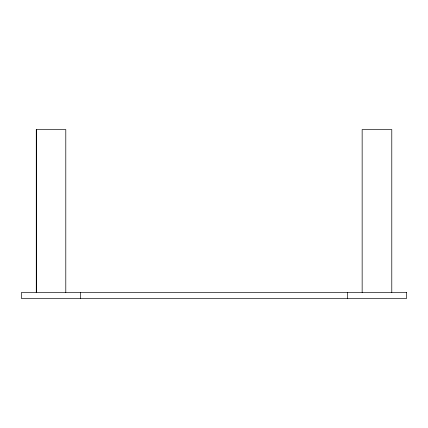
<?xml version="1.0" encoding="UTF-8"?>
<svg xmlns="http://www.w3.org/2000/svg" width="428" height="428" viewBox="0 0 428 428"><rect width="100%" height="100%" fill="white"/><g stroke="black" fill="none" stroke-linecap="round" stroke-linejoin="round"><path stroke-width="0.64" d="M391.786 292.522L391.786 129.55L362.152 129.55L362.152 292.522M347.338 292.522L347.338 298.45M80.662 292.522L80.662 298.45M65.794 292.522L65.794 129.55L36.268 129.55L36.268 292.522M36.439 129.55L36.439 292.522M406.6 292.522L21.4 292.522L21.4 298.45L406.6 298.45L406.6 292.522"/></g></svg>
